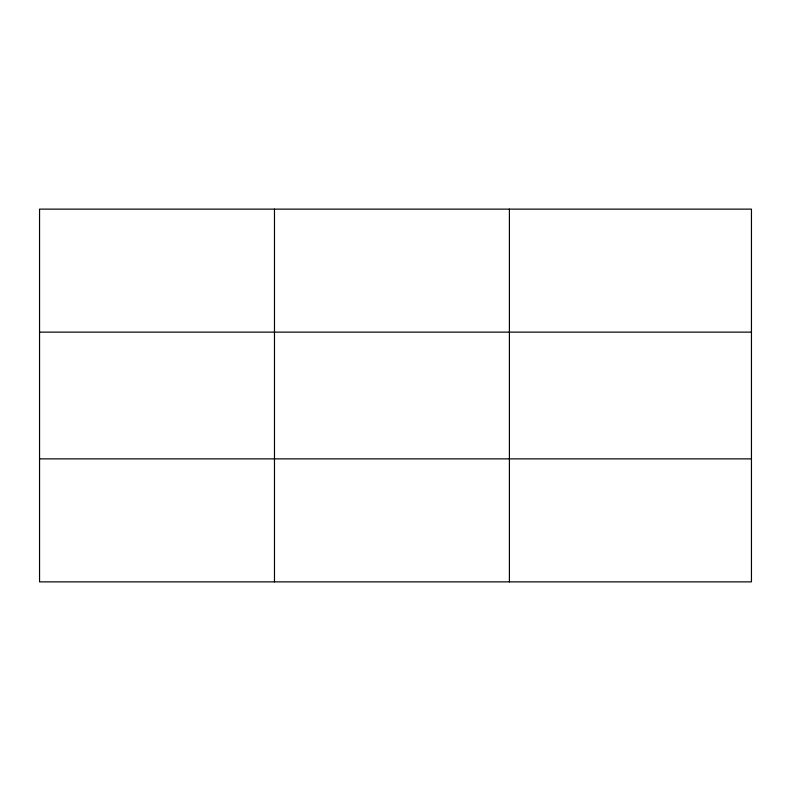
<?xml version="1.0" encoding="UTF-8"?>
<svg xmlns="http://www.w3.org/2000/svg" width="791" height="791" viewBox="0 0 791 791"><rect width="100%" height="100%" fill="white"/><g stroke="black" fill="none" stroke-linecap="round" stroke-linejoin="round"><path stroke-width="1.19" d="M274.477 209.131L274.477 581.869M509.404 209.131L509.404 581.869M751.45 458.869L751.45 581.869L39.55 581.869L39.55 209.131L751.45 209.131L751.45 458.869L39.55 458.869M39.55 332.131L751.45 332.131"/></g></svg>
